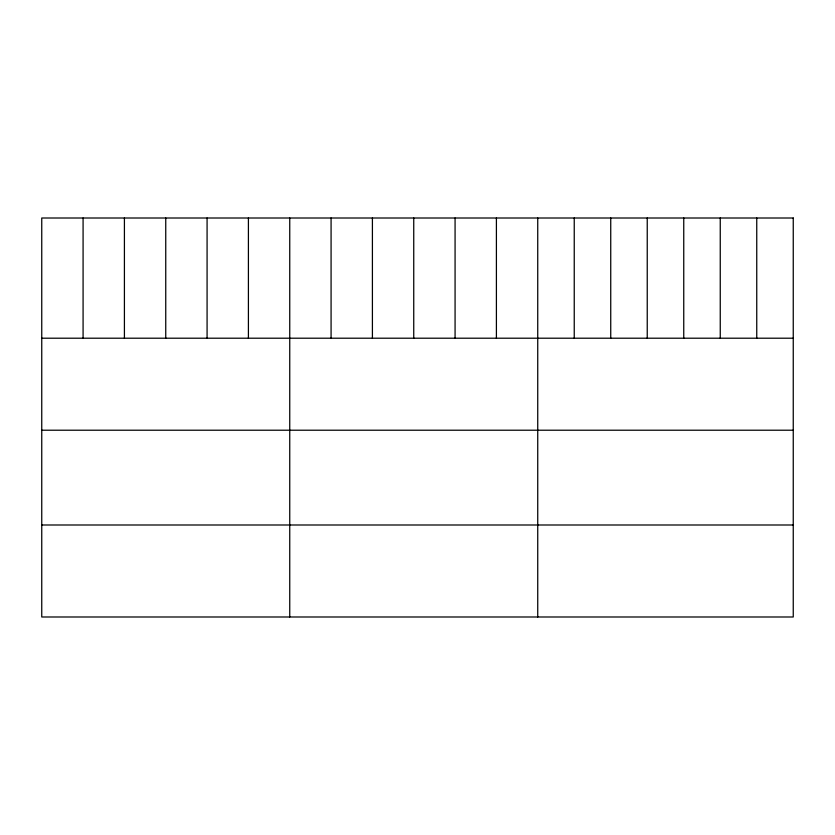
<?xml version="1.0" encoding="UTF-8"?>
<svg xmlns="http://www.w3.org/2000/svg" width="835" height="835" viewBox="0 0 835 835"><rect width="100%" height="100%" fill="white"/><g stroke="black" fill="none" stroke-linecap="round" stroke-linejoin="round"><path stroke-width="1.25" d="M41.75 338.206L793.25 338.206M41.75 430.213L793.25 430.213M41.75 524.996L793.25 524.996M756.75 218.008L756.75 338.206M720.25 218.008L720.25 338.206M683.75 218.008L683.75 338.206M647.24 218.008L647.24 338.206M610.74 218.008L610.74 338.206M574.24 218.008L574.24 338.206M537.74 218.008L537.74 616.992M496.408 218.008L496.408 338.206M455.075 218.008L455.075 338.206M413.742 218.008L413.742 338.206M372.41 218.008L372.41 338.206M331.077 218.008L331.077 338.206M289.745 218.008L289.745 616.992M248.412 218.008L248.412 338.206M207.08 218.008L207.08 338.206M165.748 218.008L165.748 338.206M124.415 218.008L124.415 338.206M83.082 218.008L83.082 338.206M793.25 218.008L41.75 218.008L41.75 616.992L793.25 616.992L793.25 218.008"/></g></svg>
